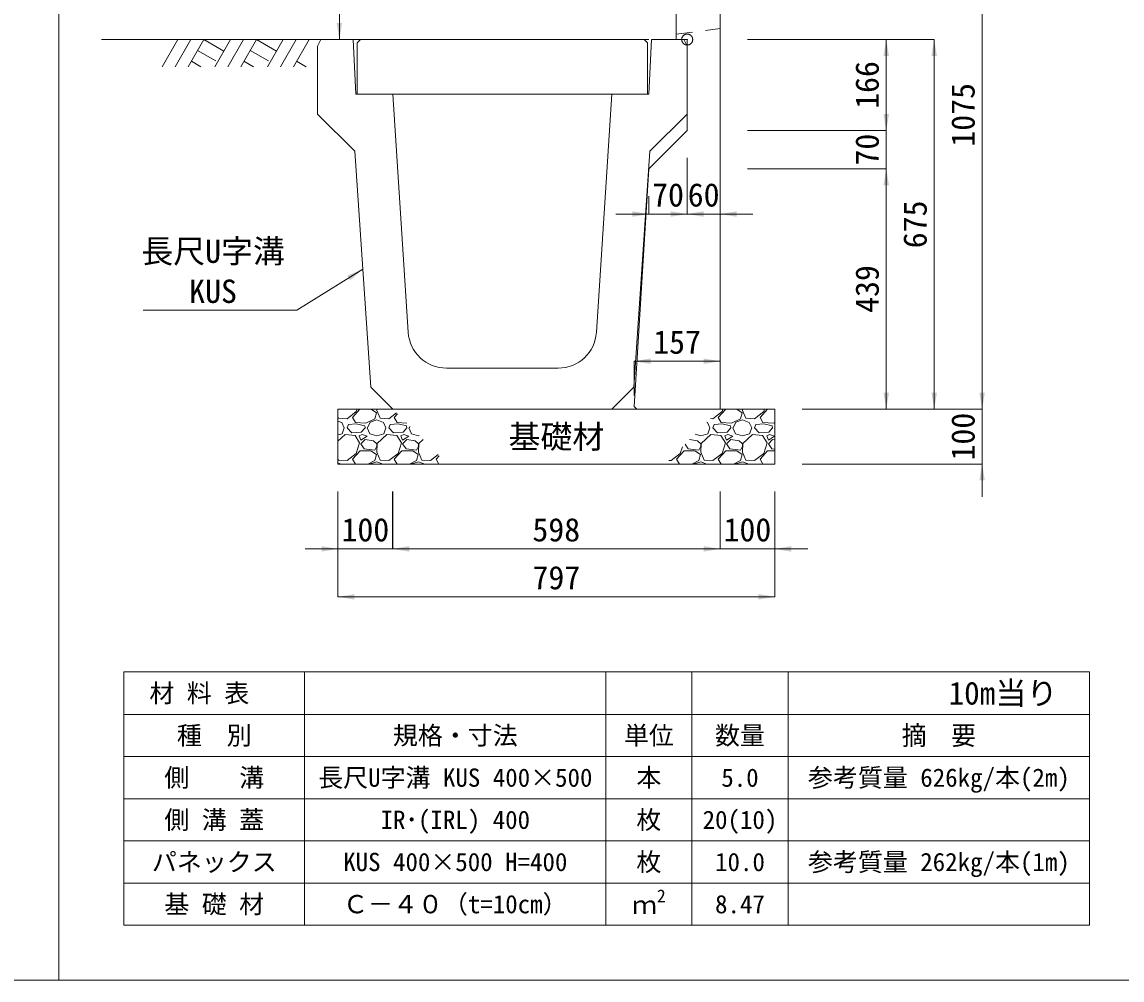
# Model space of a CAD drawing. Units: millimetres at full size, sheet at 1:40. Extents: x 206103 to 244503, y 883348 to 903496.
# Drawn here: x 209236 to 211244, y 883448 to 885197 of the extents above; entities that cross this region are included whole.
import ezdxf
from ezdxf.enums import TextEntityAlignment as Align

# ---------------------------------------------------------------- set-up
doc = ezdxf.new("R2010")
doc.units = ezdxf.units.MM
doc.header["$LTSCALE"] = 40
doc.header["$PDMODE"] = 32
doc.header["$PDSIZE"] = 20
doc.linetypes.add('USER1', pattern=[28.575, 19.05, -3.175, 3.175, -3.175])
doc.linetypes.add('USER2', pattern=[1.35, 0.75, -0.6])
for name, color, linetype, lineweight in [('0_2', 7, 'Continuous', 20), ('Defpoints_3', 8, 'Continuous', 0), ('パネックスKUS', 2, 'Continuous', 20), ('図枠', 5, 'Continuous', 13), ('基礎材', 7, 'Continuous', 15), ('寸法・材料表', 7, 'Continuous', 13), ('寸法線', 7, 'Continuous', 13), ('引出線', 4, 'Continuous', 13), ('本体', 2, 'Continuous', 13), ('補助線', 8, 'USER1', 13), ('ﾊｯﾁﾝｸﾞ', 7, 'Continuous', 5)]:
    doc.layers.add(name, color=color, linetype=linetype, lineweight=lineweight)
doc.layers.add('文字', color=7, linetype='Continuous')
doc.styles.add('ＭＳ ゴシック', font='')
doc.styles.add('ＭＳ Ｐゴシック', font='')
doc.styles.get('ＭＳ ゴシック').set_extended_font_data('MS Gothic')
doc.styles.get('ＭＳ Ｐゴシック').set_extended_font_data('MS PGothic')

# ---------------------------------------------------------------- blocks, each defined once
blk = doc.blocks.new('filled_arrow')
at = {"color": 0, "linetype": 'Continuous', "lineweight": -2}
blk.add_solid([(7.5, 1.25), (0, 0), (7.5, -1.25)], dxfattribs=at)

msp = doc.modelspace()

# ---------------------------------------------------------------- linework, layer by layer
at = {"layer": '0_2'}
msp.add_line((209781.21, 885165.37), (209381.21, 885165.37), dxfattribs=at)
at = {"layer": 'Defpoints_3'}
for p, q in [((209421.89, 884010.77), (211184.53, 884010.77)), ((209421.89, 884010.77), (209421.89, 883933.33)), ((209751.89, 884010.77), (209751.89, 883933.33)), ((210301.89, 884010.77), (210301.89, 883933.33)), ((210458.53, 884010.77), (210458.53, 883933.33)), ((210634.53, 884010.77), (210634.53, 883933.33)), ((211184.53, 884010.77), (211184.53, 883933.33))]:
    msp.add_line(p, q, dxfattribs=at)
at = {"layer": 'パネックスKUS'}
for p, q in [((210430.21, 885560.37), (210430.21, 885165.37)), ((210510.21, 884490.37), (210510.21, 885565.37)), ((210430.21, 885165.37), (210450.21, 885165.37)), ((210450.21, 885165.37), (210450.21, 884999.37)), ((210450.21, 884999.37), (210380.21, 884929.37)), ((210380.21, 884929.37), (210353.51, 884495.36)), ((210358.21, 884490.37), (210353.51, 884495.36)), ((210358.21, 884490.37), (210510.21, 884490.37))]:
    msp.add_line(p, q, dxfattribs=at)
at = {"layer": 'パネックスKUS', "linetype": 'USER2', "lineweight": 9}
msp.add_line((210430.21, 885175.37), (210510.21, 885185.37), dxfattribs=at)
at = {"layer": '図枠'}
for p, q in [((209303.21, 903148.33), (209303.21, 883448.33)), ((206103.21, 883448.33), (223303.21, 883448.33))]:
    msp.add_line(p, q, dxfattribs=at)
at = {"layer": '基礎材'}
for p, q in [((209812.71, 884490.37), (210610.09, 884490.37)), ((209812.71, 884490.37), (209812.71, 884390.37)), ((210610.09, 884490.37), (210610.09, 884390.37)), ((209812.71, 884390.37), (210610.09, 884390.37))]:
    msp.add_line(p, q, dxfattribs=at)
at = {"layer": '寸法・材料表'}
for p, q in [((209421.89, 883933.33), (211184.53, 883933.33)), ((209421.89, 883933.33), (209421.89, 883548.33)), ((209751.89, 883933.33), (209751.89, 883548.33)), ((210301.89, 883933.33), (210301.89, 883548.33)), ((210458.53, 883933.33), (210458.53, 883548.33)), ((210634.53, 883933.33), (210634.53, 883548.33)), ((211184.53, 883933.33), (211184.53, 883548.33)), ((209421.89, 883856.33), (211184.53, 883856.33)), ((209421.89, 883779.33), (211184.53, 883779.33)), ((209421.89, 883702.33), (211184.53, 883702.33)), ((209421.89, 883625.33), (211184.53, 883625.33)), ((209421.89, 883548.33), (211184.53, 883548.33))]:
    msp.add_line(p, q, dxfattribs=at)
at = {"layer": '寸法線'}
for p, q in [((209815.21, 885165.37), (209815.21, 885565.37)), ((210988.55, 884490.37), (210988.55, 885565.37)), ((210380.21, 885165.37), (209815.21, 885165.37)), ((210560.21, 885165.37), (210901.05, 885165.37)), ((210560.21, 885165.37), (210813.55, 885165.37)), ((210813.55, 885165.37), (210813.55, 884999.37)), ((210901.05, 885165.37), (210901.05, 884490.37)), ((210813.55, 885059.37), (210813.55, 884869.37)), ((210560.21, 884999.37), (210813.55, 884999.37)), ((210560.21, 884999.37), (210813.55, 884999.37)), ((210510.21, 884966.37), (210510.21, 884846.78)), ((210450.21, 884949.37), (210450.21, 884846.78)), ((210450.21, 884949.37), (210450.21, 884846.78)), ((210560.21, 884929.37), (210813.55, 884929.37)), ((210560.21, 884929.37), (210813.55, 884929.37)), ((210813.55, 884929.37), (210813.55, 884490.37)), ((210380.21, 884879.37), (210380.21, 884846.78)), ((210510.21, 884846.78), (210320.21, 884846.78)), ((210390.21, 884846.78), (210570.21, 884846.78)), ((210353.21, 884578.07), (210510.21, 884578.07)), ((210353.21, 884515.37), (210353.21, 884578.07)), ((210510.21, 884515.37), (210510.21, 884578.07)), ((210988.55, 884330.37), (210988.55, 884550.37)), ((210660.09, 884490.37), (210988.55, 884490.37)), ((210660.09, 884490.37), (210901.05, 884490.37)), ((210660.09, 884490.37), (210813.55, 884490.37)), ((210660.09, 884490.37), (210988.55, 884490.37)), ((210660.09, 884390.37), (210988.55, 884390.37)), ((209812.71, 884340.37), (209812.71, 884235.43)), ((209812.71, 884340.37), (209812.71, 884147.93)), ((209912.36, 884340.37), (209912.36, 884235.43)), ((209912.71, 884340.37), (209912.71, 884235.43)), ((210510.09, 884340.37), (210510.09, 884235.43)), ((210510.09, 884340.37), (210510.09, 884235.43)), ((210610.09, 884340.37), (210610.09, 884235.43)), ((210610.09, 884340.37), (210610.09, 884147.93)), ((209752.71, 884235.43), (209972.71, 884235.43)), ((209912.36, 884235.43), (210510.09, 884235.43)), ((210450.09, 884235.43), (210670.09, 884235.43)), ((210610.09, 884147.93), (209812.71, 884147.93))]:
    msp.add_line(p, q, dxfattribs=at)
at = {"layer": '引出線'}
msp.add_lwpolyline([(209857.9, 884745.93), (209737.69, 884671.48), (209456.85, 884671.48)], dxfattribs=at)
at = {"layer": '本体'}
for p, q in [((209775.21, 885153.37), (209781.21, 885165.37)), ((209781.21, 885165.37), (209840.21, 885165.37)), ((209840.21, 885165.37), (209845.21, 885065.37)), ((210385.21, 885165.37), (210380.21, 885065.37)), ((210385.21, 885165.37), (210444.21, 885165.37)), ((210450.21, 885153.37), (210444.21, 885165.37)), ((209775.21, 885153.37), (209775.21, 885029.37)), ((210450.21, 885153.37), (210450.21, 885029.37)), ((209845.21, 885065.37), (209912.71, 885065.37)), ((209912.71, 885065.37), (209940.95, 884630.83)), ((210312.71, 885065.37), (210284.46, 884630.83)), ((210312.71, 885065.37), (210380.21, 885065.37)), ((209775.21, 885029.37), (209843.21, 884961.37)), ((210450.21, 885029.37), (210382.21, 884961.37)), ((209843.21, 884961.37), (209872.58, 884530.49)), ((210382.21, 884961.37), (210352.83, 884530.49)), ((210010.8, 884565.37), (210214.61, 884565.37)), ((209912.71, 884490.37), (209872.58, 884530.49)), ((210312.71, 884490.37), (210352.83, 884530.49)), ((209912.71, 884490.37), (210312.71, 884490.37))]:
    msp.add_line(p, q, dxfattribs=at)
at = {"layer": '本体', "lineweight": 20}
msp.add_lwpolyline([(209847.71, 885065.37), (210377.71, 885065.37), (210377.71, 885159.37), (210371.71, 885165.37), (209853.71, 885165.37), (209847.71, 885159.37)], close=True, dxfattribs=at)
at = {"layer": '本体'}
for centre, start, end in [((210010.8, 884635.37), 183.71899, 270), ((210214.61, 884635.37), 270, 356.28101)]:
    msp.add_arc(centre, 70, start, end, dxfattribs=at)
at = {"layer": '補助線'}
msp.add_point((210450.21, 885165.37), dxfattribs=at)
at = {"layer": 'ﾊｯﾁﾝｸﾞ', "lineweight": 9}
for p, q in [((209520.65, 885165.37), (209492, 885115.75)), ((209544.27, 885165.37), (209515.62, 885115.75)), ((209567.89, 885165.37), (209539.24, 885115.75)), ((209567.89, 885165.37), (209604.46, 885144.26)), ((209616.65, 885165.37), (209588, 885115.75)), ((209640.27, 885165.37), (209611.62, 885115.75)), ((209663.89, 885165.37), (209635.24, 885115.75)), ((209663.89, 885165.37), (209700.46, 885144.26)), ((209712.65, 885165.37), (209684, 885115.75)), ((209736.27, 885165.37), (209707.62, 885115.75)), ((209759.89, 885165.37), (209731.24, 885115.75)), ((209556.47, 885145.58), (209589.88, 885126.29)), ((209652.47, 885145.58), (209685.88, 885126.29)), ((209545.05, 885125.8), (209562.46, 885115.75)), ((209641.05, 885125.8), (209658.46, 885115.75)), ((209737.05, 885125.8), (209754.46, 885115.75))]:
    msp.add_line(p, q, dxfattribs=at)
at = {"layer": 'ﾊｯﾁﾝｸﾞ'}
for p, q in [((209812.71, 884475.6), (209813.44, 884473.85)), ((209829.44, 884473.09), (209846.21, 884486.04)), ((209839.35, 884475.37), (209852.85, 884490.37)), ((209844.68, 884466.23), (209839.35, 884475.37)), ((209846.21, 884486.04), (209847.59, 884490.37)), ((209873.23, 884490.37), (209882.78, 884483.75)), ((209882.78, 884483.75), (209879.74, 884473.09)), ((209883.64, 884490.37), (209883.55, 884488.33)), ((209883.55, 884488.33), (209889.64, 884473.85)), ((209905.64, 884473.09), (209919.38, 884483.7)), ((209915.55, 884475.37), (209921.31, 884481.77)), ((209920.88, 884466.23), (209915.55, 884475.37)), ((210497.06, 884473.09), (210513.83, 884486.04)), ((210506.97, 884475.37), (210520.47, 884490.37)), ((210512.3, 884466.23), (210506.97, 884475.37)), ((210513.83, 884486.04), (210515.21, 884490.37)), ((210540.85, 884490.37), (210550.4, 884483.75)), ((210550.4, 884483.75), (210547.36, 884473.09)), ((210551.26, 884490.37), (210551.17, 884488.33)), ((210551.17, 884488.33), (210557.26, 884473.85)), ((210573.26, 884473.09), (210590.03, 884486.04)), ((210583.17, 884475.37), (210596.67, 884490.37)), ((210588.5, 884466.23), (210583.17, 884475.37)), ((210590.03, 884486.04), (210591.41, 884490.37)), ((209812.71, 884468.79), (209819.54, 884466.23)), ((209813.44, 884473.85), (209829.44, 884473.09)), ((209819.54, 884466.23), (209824.11, 884456.32)), ((209820.3, 884445.65), (209824.11, 884456.32)), ((209829.44, 884456.32), (209831.73, 884462.42)), ((209837.83, 884447.18), (209829.44, 884456.32)), ((209846.21, 884463.94), (209831.73, 884462.42)), ((209863.73, 884464.7), (209844.68, 884466.23)), ((209861.45, 884460.13), (209846.21, 884463.94)), ((209862.21, 884456.32), (209855.35, 884448.7)), ((209862.21, 884456.32), (209861.45, 884460.13)), ((209879.74, 884473.09), (209863.73, 884464.7)), ((209866.02, 884456.32), (209870.59, 884445.65)), ((209866.78, 884456.32), (209871.35, 884466.99)), ((209871.35, 884466.99), (209883.55, 884470.8)), ((209883.55, 884470.8), (209895.74, 884466.23)), ((209889.64, 884473.85), (209905.64, 884473.09)), ((209895.74, 884466.23), (209900.31, 884456.32)), ((209896.5, 884445.65), (209900.31, 884456.32)), ((209905.64, 884456.32), (209907.93, 884462.42)), ((209914.03, 884447.18), (209905.64, 884456.32)), ((209922.41, 884463.94), (209907.93, 884462.42)), ((209938.24, 884464.84), (209920.88, 884466.23)), ((209937.65, 884460.13), (209922.41, 884463.94)), ((209938.41, 884456.32), (209931.55, 884448.7)), ((209938.41, 884456.32), (209937.65, 884460.13)), ((209942.22, 884456.32), (209946.79, 884445.65)), ((209942.98, 884456.32), (209944.11, 884458.96)), ((210486.28, 884466.56), (210487.16, 884466.23)), ((210487.16, 884466.23), (210491.73, 884456.32)), ((210487.92, 884445.65), (210491.73, 884456.32)), ((210493, 884473.28), (210497.06, 884473.09)), ((210497.06, 884456.32), (210499.35, 884462.42)), ((210505.45, 884447.18), (210497.06, 884456.32)), ((210513.83, 884463.94), (210499.35, 884462.42)), ((210531.35, 884464.7), (210512.3, 884466.23)), ((210529.07, 884460.13), (210513.83, 884463.94)), ((210529.83, 884456.32), (210522.97, 884448.7)), ((210529.83, 884456.32), (210529.07, 884460.13)), ((210547.36, 884473.09), (210531.35, 884464.7)), ((210533.64, 884456.32), (210538.21, 884445.65)), ((210534.4, 884456.32), (210538.97, 884466.99)), ((210538.97, 884466.99), (210551.17, 884470.8)), ((210551.17, 884470.8), (210563.36, 884466.23)), ((210557.26, 884473.85), (210573.26, 884473.09)), ((210563.36, 884466.23), (210567.93, 884456.32)), ((210564.12, 884445.65), (210567.93, 884456.32)), ((210573.26, 884456.32), (210575.55, 884462.42)), ((210581.65, 884447.18), (210573.26, 884456.32)), ((210590.03, 884463.94), (210575.55, 884462.42)), ((210607.55, 884464.7), (210588.5, 884466.23)), ((210605.27, 884460.13), (210590.03, 884463.94)), ((210606.03, 884456.32), (210599.17, 884448.7)), ((210606.03, 884456.32), (210605.27, 884460.13)), ((210610.09, 884466.03), (210607.55, 884464.7)), ((210609.84, 884456.32), (210610.09, 884455.74)), ((209812.71, 884443.42), (209820.3, 884445.65)), ((209825.63, 884444.13), (209812.71, 884432.32)), ((209843.92, 884442.61), (209825.63, 884444.13)), ((209855.35, 884448.7), (209837.83, 884447.18)), ((209852.3, 884428.89), (209843.92, 884442.61)), ((209856.88, 884444.13), (209851.54, 884441.84)), ((209851.54, 884441.84), (209854.59, 884434.22)), ((209854.59, 884434.22), (209866.02, 884441.08)), ((209862.21, 884434.99), (209854.59, 884427.37)), ((209866.02, 884441.08), (209856.88, 884444.13)), ((209877.45, 884432.7), (209862.21, 884434.99)), ((209870.59, 884445.65), (209883.55, 884441.84)), ((209883.55, 884441.84), (209896.5, 884445.65)), ((209901.83, 884444.13), (209884.31, 884428.13)), ((209920.12, 884442.61), (209901.83, 884444.13)), ((209931.55, 884448.7), (209914.03, 884447.18)), ((209928.5, 884428.89), (209920.12, 884442.61)), ((209933.08, 884444.13), (209927.74, 884441.84)), ((209927.74, 884441.84), (209930.79, 884434.22)), ((209930.79, 884434.22), (209942.22, 884441.08)), ((209938.41, 884434.99), (209930.79, 884427.37)), ((209942.22, 884441.08), (209933.08, 884444.13)), ((209953.65, 884432.7), (209938.41, 884434.99)), ((209946.79, 884445.65), (209959.75, 884441.84)), ((209959.75, 884441.84), (209960.89, 884442.18)), ((209968.06, 884435.02), (209960.51, 884428.13)), ((210468.87, 884432.7), (210454.57, 884434.85)), ((210464.61, 884444.89), (210474.97, 884441.84)), ((210474.97, 884441.84), (210487.92, 884445.65)), ((210493.25, 884444.13), (210475.73, 884428.13)), ((210511.54, 884442.61), (210493.25, 884444.13)), ((210522.97, 884448.7), (210505.45, 884447.18)), ((210519.92, 884428.89), (210511.54, 884442.61)), ((210524.5, 884444.13), (210519.16, 884441.84)), ((210519.16, 884441.84), (210522.21, 884434.22)), ((210522.21, 884434.22), (210533.64, 884441.08)), ((210529.83, 884434.99), (210522.21, 884427.37)), ((210533.64, 884441.08), (210524.5, 884444.13)), ((210545.07, 884432.7), (210529.83, 884434.99)), ((210538.21, 884445.65), (210551.17, 884441.84)), ((210551.17, 884441.84), (210564.12, 884445.65)), ((210569.45, 884444.13), (210551.93, 884428.13)), ((210587.74, 884442.61), (210569.45, 884444.13)), ((210599.17, 884448.7), (210581.65, 884447.18)), ((210596.12, 884428.89), (210587.74, 884442.61)), ((210600.7, 884444.13), (210595.36, 884441.84)), ((210595.36, 884441.84), (210598.41, 884434.22)), ((210598.41, 884434.22), (210609.84, 884441.08)), ((210606.03, 884434.99), (210598.41, 884427.37)), ((210609.84, 884441.08), (210600.7, 884444.13)), ((210610.09, 884434.38), (210606.03, 884434.99)), ((209839.35, 884399.17), (209853.07, 884414.41)), ((209846.21, 884409.84), (209852.3, 884428.89)), ((209853.07, 884414.41), (209872.88, 884414.41)), ((209854.59, 884427.37), (209860.69, 884418.22)), ((209860.69, 884418.22), (209879.74, 884415.94)), ((209872.88, 884414.41), (209882.78, 884407.55)), ((209883.55, 884427.37), (209877.45, 884432.7)), ((209879.74, 884415.94), (209883.55, 884422.79)), ((209884.31, 884428.13), (209883.55, 884412.13)), ((209883.55, 884422.79), (209883.55, 884427.37)), ((209915.55, 884399.17), (209929.27, 884414.41)), ((209922.41, 884409.84), (209928.5, 884428.89)), ((209929.27, 884414.41), (209949.08, 884414.41)), ((209930.79, 884427.37), (209936.89, 884418.22)), ((209936.89, 884418.22), (209955.94, 884415.94)), ((209949.08, 884414.41), (209958.98, 884407.55)), ((209959.75, 884427.37), (209953.65, 884432.7)), ((209955.94, 884415.94), (209959.75, 884422.79)), ((209960.51, 884428.13), (209959.75, 884412.13)), ((209959.75, 884422.79), (209959.75, 884427.37)), ((210430.77, 884399.17), (210444.49, 884414.41)), ((210437.63, 884409.84), (210441.43, 884421.71)), ((210444.49, 884414.41), (210464.3, 884414.41)), ((210446.44, 884426.72), (210452.11, 884418.22)), ((210452.11, 884418.22), (210471.16, 884415.94)), ((210464.3, 884414.41), (210474.2, 884407.55)), ((210474.97, 884427.37), (210468.87, 884432.7)), ((210471.16, 884415.94), (210474.97, 884422.79)), ((210475.73, 884428.13), (210474.97, 884412.13)), ((210474.97, 884422.79), (210474.97, 884427.37)), ((210506.97, 884399.17), (210520.69, 884414.41)), ((210513.83, 884409.84), (210519.92, 884428.89)), ((210520.69, 884414.41), (210540.5, 884414.41)), ((210522.21, 884427.37), (210528.31, 884418.22)), ((210528.31, 884418.22), (210547.36, 884415.94)), ((210540.5, 884414.41), (210550.4, 884407.55)), ((210551.17, 884427.37), (210545.07, 884432.7)), ((210547.36, 884415.94), (210551.17, 884422.79)), ((210551.93, 884428.13), (210551.17, 884412.13)), ((210551.17, 884422.79), (210551.17, 884427.37)), ((210583.17, 884399.17), (210596.89, 884414.41)), ((210590.03, 884409.84), (210596.12, 884428.89)), ((210596.89, 884414.41), (210610.09, 884414.41)), ((210598.41, 884427.37), (210604.51, 884418.22)), ((210604.51, 884418.22), (210610.09, 884417.55)), ((209812.71, 884399.4), (209813.44, 884397.65)), ((209813.44, 884397.65), (209829.44, 884396.89)), ((209829.44, 884396.89), (209846.21, 884409.84)), ((209844.49, 884390.37), (209839.35, 884399.17)), ((209879.74, 884396.89), (209867.3, 884390.37)), ((209871.35, 884390.79), (209883.55, 884394.6)), ((209882.78, 884407.55), (209879.74, 884396.89)), ((209883.55, 884412.13), (209889.64, 884397.65)), ((209883.55, 884394.6), (209894.83, 884390.37)), ((209889.64, 884397.65), (209905.64, 884396.89)), ((209905.64, 884396.89), (209922.41, 884409.84)), ((209920.69, 884390.37), (209915.55, 884399.17)), ((209955.94, 884396.89), (209943.5, 884390.37)), ((209947.55, 884390.79), (209959.75, 884394.6)), ((209958.98, 884407.55), (209955.94, 884396.89)), ((209959.75, 884412.13), (209965.84, 884397.65)), ((209959.75, 884394.6), (209971.03, 884390.37)), ((209965.84, 884397.65), (209981.84, 884396.89)), ((209981.84, 884396.89), (209995.58, 884407.5)), ((209991.75, 884399.17), (209997.51, 884405.57)), ((209996.89, 884390.37), (209991.75, 884399.17)), ((210416.8, 884397.08), (210420.86, 884396.89)), ((210420.86, 884396.89), (210437.63, 884409.84)), ((210435.91, 884390.37), (210430.77, 884399.17)), ((210471.16, 884396.89), (210458.72, 884390.37)), ((210462.77, 884390.79), (210474.97, 884394.6)), ((210474.2, 884407.55), (210471.16, 884396.89)), ((210474.97, 884412.13), (210481.06, 884397.65)), ((210474.97, 884394.6), (210486.25, 884390.37)), ((210481.06, 884397.65), (210497.06, 884396.89)), ((210497.06, 884396.89), (210513.83, 884409.84)), ((210512.11, 884390.37), (210506.97, 884399.17)), ((210547.36, 884396.89), (210534.92, 884390.37)), ((210538.97, 884390.79), (210551.17, 884394.6)), ((210550.4, 884407.55), (210547.36, 884396.89)), ((210551.17, 884412.13), (210557.26, 884397.65)), ((210551.17, 884394.6), (210562.45, 884390.37)), ((210557.26, 884397.65), (210573.26, 884396.89)), ((210573.26, 884396.89), (210590.03, 884409.84)), ((210588.31, 884390.37), (210583.17, 884399.17)), ((209812.71, 884392.59), (209818.63, 884390.37)), ((209871.18, 884390.37), (209871.35, 884390.79)), ((209947.38, 884390.37), (209947.55, 884390.79)), ((210462.6, 884390.37), (210462.77, 884390.79)), ((210538.8, 884390.37), (210538.97, 884390.79))]:
    msp.add_line(p, q, dxfattribs=at)

# ---------------------------------------------------------------- block references
at = {"layer": '寸法線', "xscale": 4, "yscale": 4}
for p, rotation in [((209815.21, 885165.37), 90), ((210813.55, 885165.37), 270), ((210901.05, 885165.37), 270), ((210813.55, 884999.37), 90), ((210813.55, 884999.37), 90), ((210813.55, 884929.37), 270), ((210813.55, 884929.37), 270), ((210380.21, 884846.78), 180), ((210450.21, 884846.78), 180), ((210510.21, 884578.07), 180), ((210813.55, 884490.37), 90), ((210901.05, 884490.37), 90), ((210988.55, 884490.37), 90), ((210988.55, 884490.37), 90), ((210988.55, 884390.37), 270), ((209812.71, 884235.43), 180), ((210510.09, 884235.43), 180), ((210510.09, 884235.43), 180), ((210610.09, 884147.93), 180)]:
    msp.add_blockref('filled_arrow', p, dxfattribs=dict(at, rotation=rotation))
for p in [(210450.21, 884846.78), (210510.21, 884846.78), (210353.21, 884578.07), (209912.36, 884235.43), (209912.71, 884235.43), (210610.09, 884235.43), (209812.71, 884147.93)]:
    msp.add_blockref('filled_arrow', p, dxfattribs=at)
at = {"layer": '引出線', "xscale": 4, "yscale": 4, "rotation": 211.8}
msp.add_blockref('filled_arrow', (209857.9, 884745.93), dxfattribs=at)

# ---------------------------------------------------------------- texts
at = {"layer": '寸法・材料表', "style": 'ＭＳ ゴシック'}
msp.add_text('\u3000材 料 表', height=33.42, dxfattribs=at).set_placement((209422.94, 883972.05), align=Align.MIDDLE_LEFT)
msp.add_text('10m当り\u3000', height=41.77, dxfattribs=at).set_placement((211183.47, 883972.05), align=Align.MIDDLE_RIGHT)
for s, p in [('種\u3000別', (209586.89, 883894.83)), ('規格・寸法', (210026.89, 883894.83)), ('単位', (210380.21, 883894.83)), ('数量', (210546.53, 883894.83)), ('側\u3000\u3000溝', (209586.89, 883817.83)), ('長尺U字溝 KUS 400×500', (210026.89, 883817.83)), ('本', (210380.21, 883817.83)), ('5.0', (210546.53, 883817.83)), ('参考質量 626kg/本(2m)', (210909.53, 883817.83)), ('側 溝 蓋', (209586.89, 883740.83)), ('IR･(IRL) 400', (210026.89, 883740.83)), ('枚', (210380.21, 883740.83)), ('20(10)', (210546.53, 883740.83)), ('パネックス', (209586.89, 883663.83)), ('KUS 400×500 H=400', (210026.89, 883663.83)), ('枚', (210380.21, 883663.83)), ('10.0', (210546.53, 883663.83)), ('参考質量 262kg/本(1m)', (210909.53, 883663.83)), ('基 礎 材', (209586.89, 883586.83)), ('Ｃ－４０（t=10cm）', (210026.89, 883586.83)), ('8.47', (210546.53, 883586.83))]:
    msp.add_text(s, height=33.42, dxfattribs=at).set_placement(p, align=Align.MIDDLE_CENTER)
at = {"layer": '寸法・材料表', "style": 'ＭＳ Ｐゴシック', "width": 0.95}
msp.add_text('摘\u3000要', height=34.84, dxfattribs=at).set_placement((210909.53, 883894.83), align=Align.MIDDLE_CENTER)
at = {"layer": '寸法・材料表', "style": 'ＭＳ ゴシック'}
for s, height, p in [('2', 23.39, (210395.02, 883583.2)), ('ｍ', 33.42, (210349.44, 883558.56))]:
    msp.add_text(s, height=height, dxfattribs=at).set_placement(p, align=Align.BOTTOM_LEFT)
at = {"layer": '寸法線', "style": 'ＭＳ ゴシック'}
for s, p in [('166', (210778.55, 885082.37)), ('1075', (210953.55, 885027.87)), ('70', (210778.55, 884964.37)), ('675', (210866.05, 884827.87)), ('439', (210778.55, 884709.87)), ('100', (210953.55, 884440.37))]:
    msp.add_text(s, height=42.72, rotation=90, dxfattribs=at).set_placement(p, align=Align.MIDDLE_CENTER)
for s, p in [('70', (210415.21, 884881.78)), ('60', (210480.21, 884881.78)), ('157', (210431.71, 884613.07)), ('100', (209862.71, 884270.43)), ('598', (210211.23, 884270.43)), ('100', (210560.09, 884270.43)), ('797', (210211.4, 884182.93))]:
    msp.add_text(s, height=42.72, dxfattribs=at).set_placement(p, align=Align.MIDDLE_CENTER)
at = {"layer": '引出線', "style": 'ＭＳ ゴシック'}
for s, p in [('長尺U字溝', (209453.65, 884744.72)), ('KUS', (209541.06, 884671.59))]:
    msp.add_text(s, height=42.72, dxfattribs=at).set_placement(p, align=Align.BOTTOM_LEFT)
at = {"layer": '文字', "style": 'ＭＳ ゴシック'}
msp.add_text('基礎材', height=42.72, dxfattribs=at).set_placement((210211.4, 884440.37), align=Align.MIDDLE_CENTER)

doc.saveas('drawing.dxf')
